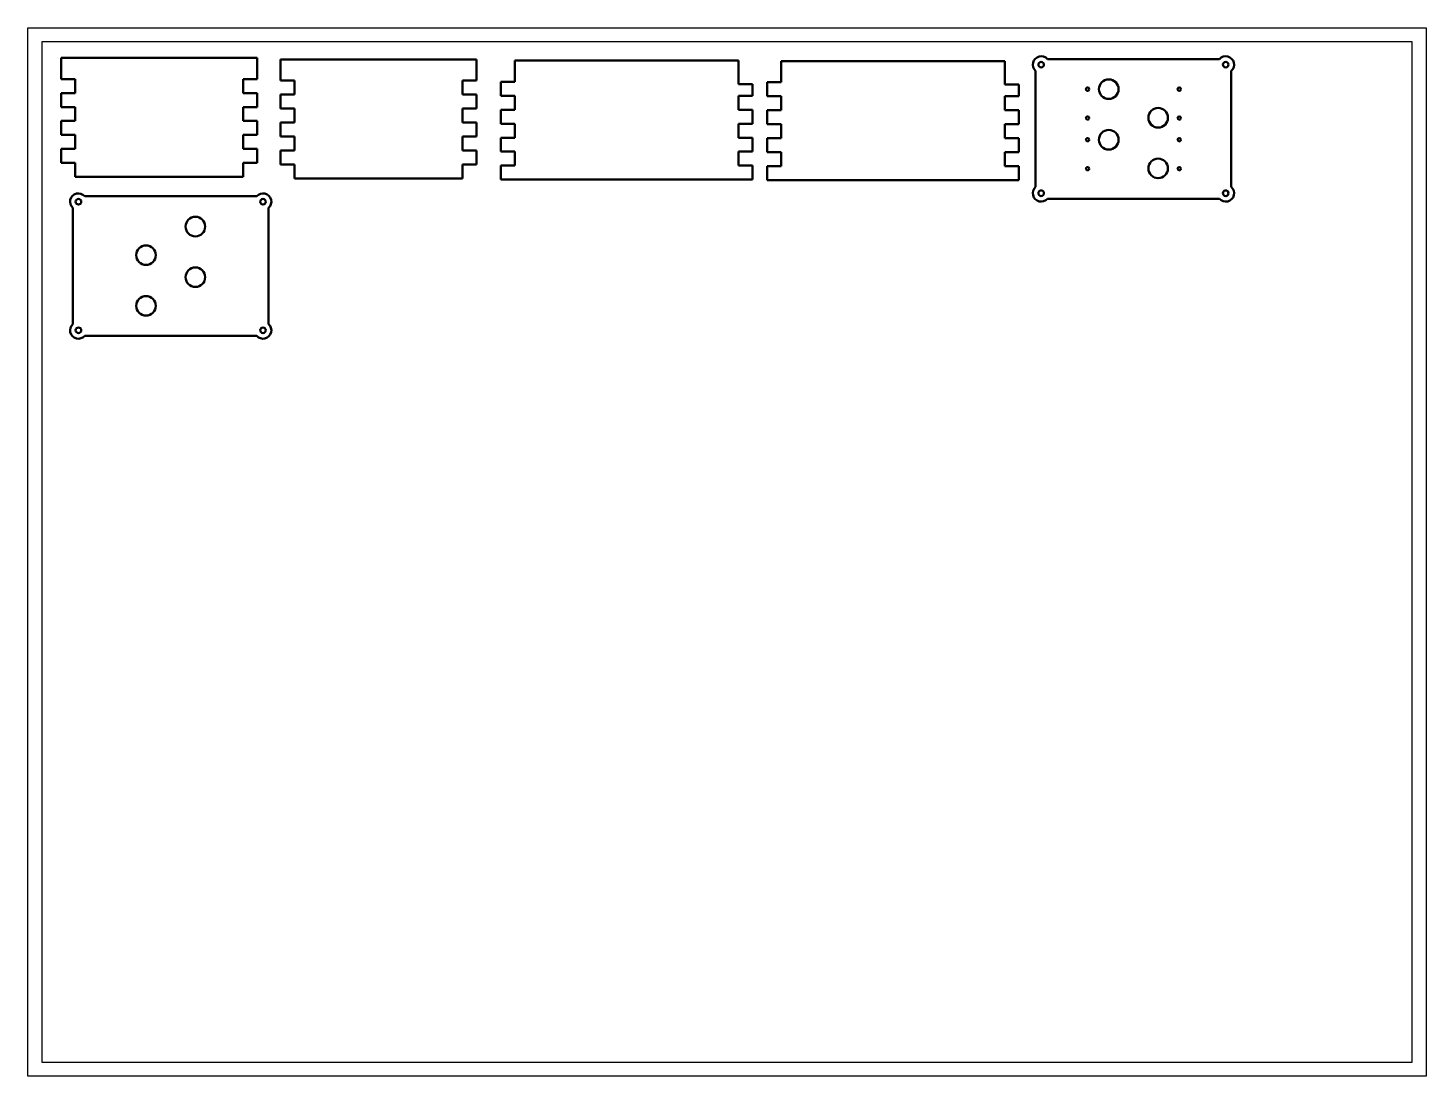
# Model space of a CAD drawing. Header units: millimetres. Extents: x 5 to 505, y 5 to 380.
import ezdxf

# ---------------------------------------------------------------- set-up
doc = ezdxf.new("R2010")
doc.units = ezdxf.units.MM
doc.layers.add('Geometría de boceto (ISO)', color=7, linetype='Continuous', lineweight=25)
doc.layers.add('Visible (ISO)', color=7, linetype='Continuous', lineweight=50)

msp = doc.modelspace()

# ---------------------------------------------------------------- linework, layer by layer
at = {"layer": 'Geometría de boceto (ISO)', "color": 2, "true_color": 0xffff00}
for p, q in [((5, 380), (505, 380)), ((5, 5), (5, 380)), ((505, 380), (505, 5)), ((500, 375), (10, 375)), ((10, 375), (10, 10)), ((500, 10), (500, 375)), ((10, 10), (500, 10)), ((505, 5), (5, 5))]:
    msp.add_line(p, q, dxfattribs=at)
at = {"layer": 'Visible (ISO)', "color": 1, "true_color": 0xff0000}
for p, q in [((16.92, 369.31), (16.92, 361.71)), ((86.92, 369.31), (16.92, 369.31)), ((86.92, 361.71), (86.92, 369.31)), ((95.36, 368.74), (95.36, 361.14)), ((165.36, 368.74), (95.36, 368.74)), ((165.36, 361.14), (165.36, 368.74)), ((179.1, 368.34), (179.1, 360.74)), ((259.1, 368.34), (179.1, 368.34)), ((259.1, 359.94), (259.1, 368.34)), ((274.42, 368.15), (274.42, 360.55)), ((354.42, 368.15), (274.42, 368.15)), ((354.42, 359.75), (354.42, 368.15)), ((431.12, 368.87), (369.6, 368.87)), ((16.92, 361.71), (21.92, 361.71)), ((21.92, 361.71), (21.92, 356.71)), ((81.92, 361.71), (86.92, 361.71)), ((81.92, 356.71), (81.92, 361.71)), ((95.36, 361.14), (100.36, 361.14)), ((100.36, 361.14), (100.36, 356.14)), ((160.36, 361.14), (165.36, 361.14)), ((160.36, 356.14), (160.36, 361.14)), ((174.1, 360.74), (174.1, 355.74)), ((179.1, 360.74), (174.1, 360.74)), ((269.42, 360.55), (269.42, 355.55)), ((274.42, 360.55), (269.42, 360.55)), ((365.36, 364.63), (365.36, 323.1)), ((435.36, 323.1), (435.36, 364.63)), ((16.92, 356.71), (16.92, 351.71)), ((21.92, 356.71), (16.92, 356.71)), ((86.92, 356.71), (81.92, 356.71)), ((86.92, 351.71), (86.92, 356.71)), ((95.36, 356.14), (95.36, 351.14)), ((100.36, 356.14), (95.36, 356.14)), ((165.36, 356.14), (160.36, 356.14)), ((165.36, 351.14), (165.36, 356.14)), ((174.1, 355.74), (179.1, 355.74)), ((179.1, 355.74), (179.1, 350.74)), ((264.1, 359.94), (259.1, 359.94)), ((259.1, 355.74), (264.1, 355.74)), ((259.1, 350.74), (259.1, 355.74)), ((264.1, 355.74), (264.1, 359.94)), ((269.42, 355.55), (274.42, 355.55)), ((274.42, 355.55), (274.42, 350.55)), ((359.42, 359.75), (354.42, 359.75)), ((354.42, 355.55), (359.42, 355.55)), ((354.42, 350.55), (354.42, 355.55)), ((359.42, 355.55), (359.42, 359.75)), ((16.92, 351.71), (21.92, 351.71)), ((21.92, 351.71), (21.92, 346.71)), ((81.92, 351.71), (86.92, 351.71)), ((81.92, 346.71), (81.92, 351.71)), ((95.36, 351.14), (100.36, 351.14)), ((100.36, 351.14), (100.36, 346.14)), ((160.36, 351.14), (165.36, 351.14)), ((160.36, 346.14), (160.36, 351.14)), ((174.1, 350.74), (174.1, 345.74)), ((179.1, 350.74), (174.1, 350.74)), ((264.1, 350.74), (259.1, 350.74)), ((264.1, 345.74), (264.1, 350.74)), ((269.42, 350.55), (269.42, 345.55)), ((274.42, 350.55), (269.42, 350.55)), ((359.42, 350.55), (354.42, 350.55)), ((359.42, 345.55), (359.42, 350.55)), ((16.92, 346.71), (16.92, 341.71)), ((21.92, 346.71), (16.92, 346.71)), ((86.92, 346.71), (81.92, 346.71)), ((86.92, 341.71), (86.92, 346.71)), ((95.36, 346.14), (95.36, 341.14)), ((100.36, 346.14), (95.36, 346.14)), ((165.36, 346.14), (160.36, 346.14)), ((165.36, 341.14), (165.36, 346.14)), ((174.1, 345.74), (179.1, 345.74)), ((179.1, 345.74), (179.1, 340.74)), ((259.1, 345.74), (264.1, 345.74)), ((259.1, 340.74), (259.1, 345.74)), ((269.42, 345.55), (274.42, 345.55)), ((274.42, 345.55), (274.42, 340.55)), ((354.42, 345.55), (359.42, 345.55)), ((354.42, 340.55), (354.42, 345.55)), ((16.92, 341.71), (21.92, 341.71)), ((21.92, 341.71), (21.92, 336.71)), ((81.92, 341.71), (86.92, 341.71)), ((81.92, 336.71), (81.92, 341.71)), ((95.36, 341.14), (100.36, 341.14)), ((100.36, 341.14), (100.36, 336.14)), ((160.36, 341.14), (165.36, 341.14)), ((160.36, 336.14), (160.36, 341.14)), ((174.1, 340.74), (174.1, 335.74)), ((179.1, 340.74), (174.1, 340.74)), ((264.1, 340.74), (259.1, 340.74)), ((264.1, 335.74), (264.1, 340.74)), ((269.42, 340.55), (269.42, 335.55)), ((274.42, 340.55), (269.42, 340.55)), ((359.42, 340.55), (354.42, 340.55)), ((359.42, 335.55), (359.42, 340.55)), ((16.92, 336.71), (16.92, 331.71)), ((21.92, 336.71), (16.92, 336.71)), ((86.92, 336.71), (81.92, 336.71)), ((86.92, 331.71), (86.92, 336.71)), ((95.36, 336.14), (95.36, 331.14)), ((100.36, 336.14), (95.36, 336.14)), ((165.36, 336.14), (160.36, 336.14)), ((165.36, 331.14), (165.36, 336.14)), ((174.1, 335.74), (179.1, 335.74)), ((179.1, 335.74), (179.1, 330.74)), ((259.1, 335.74), (264.1, 335.74)), ((259.1, 330.74), (259.1, 335.74)), ((269.42, 335.55), (274.42, 335.55)), ((274.42, 335.55), (274.42, 330.55)), ((354.42, 335.55), (359.42, 335.55)), ((354.42, 330.55), (354.42, 335.55)), ((16.92, 331.71), (21.92, 331.71)), ((21.92, 331.71), (21.92, 326.71)), ((81.92, 331.71), (86.92, 331.71)), ((81.92, 326.71), (81.92, 331.71)), ((95.36, 331.14), (100.36, 331.14)), ((100.36, 331.14), (100.36, 326.14)), ((160.36, 331.14), (165.36, 331.14)), ((160.36, 326.14), (160.36, 331.14)), ((174.1, 330.74), (174.1, 325.74)), ((179.1, 330.74), (174.1, 330.74)), ((264.1, 330.74), (259.1, 330.74)), ((264.1, 325.74), (264.1, 330.74)), ((269.42, 330.55), (269.42, 325.55)), ((274.42, 330.55), (269.42, 330.55)), ((359.42, 330.55), (354.42, 330.55)), ((359.42, 325.55), (359.42, 330.55)), ((21.92, 326.71), (81.92, 326.71)), ((100.36, 326.14), (160.36, 326.14)), ((174.1, 325.74), (264.1, 325.74)), ((269.42, 325.55), (359.42, 325.55)), ((21.05, 315.58), (21.05, 274.06)), ((86.81, 319.82), (25.28, 319.82)), ((91.05, 274.06), (91.05, 315.58)), ((369.6, 318.87), (431.12, 318.87)), ((25.28, 269.82), (86.81, 269.82))]:
    msp.add_line(p, q, dxfattribs=at)
at = {"layer": 'Visible (ISO)', "color": 4, "true_color": 0x00ffff}
for centre, radius in [((367.36, 366.87), 1), ((433.36, 366.87), 1), ((391.53, 358.1), 3.5), ((383.97, 358.1), 0.6), ((416.75, 358.1), 0.6), ((409.19, 347.87), 3.5), ((383.97, 347.75), 0.6), ((416.75, 347.75), 0.6), ((383.97, 339.99), 0.6), ((391.53, 339.99), 3.5), ((416.75, 339.99), 0.6), ((383.97, 329.64), 0.6), ((409.19, 329.75), 3.5), ((416.75, 329.64), 0.6), ((367.36, 320.87), 1), ((433.36, 320.87), 1), ((23.05, 317.82), 1), ((89.05, 317.82), 1), ((64.87, 308.94), 3.5), ((47.22, 298.7), 3.5), ((64.87, 290.82), 3.5), ((47.22, 280.58), 3.5), ((23.05, 271.82), 1), ((89.05, 271.82), 1)]:
    msp.add_circle(centre, radius, dxfattribs=at)
at = {"layer": 'Visible (ISO)', "color": 1, "true_color": 0xff0000}
for centre, start, end in [((367.36, 366.87), 41.8103, 228.1897), ((433.36, 366.87), 311.8103, 138.1897), ((23.05, 317.82), 41.8103, 228.1897), ((89.05, 317.82), 311.8103, 138.1897), ((367.36, 320.87), 131.8103, 318.1897), ((433.36, 320.87), 221.8103, 48.1897), ((23.05, 271.82), 131.8103, 318.1897), ((89.05, 271.82), 221.8103, 48.1897)]:
    msp.add_arc(centre, 3, start, end, dxfattribs=at)

doc.saveas('drawing.dxf')
